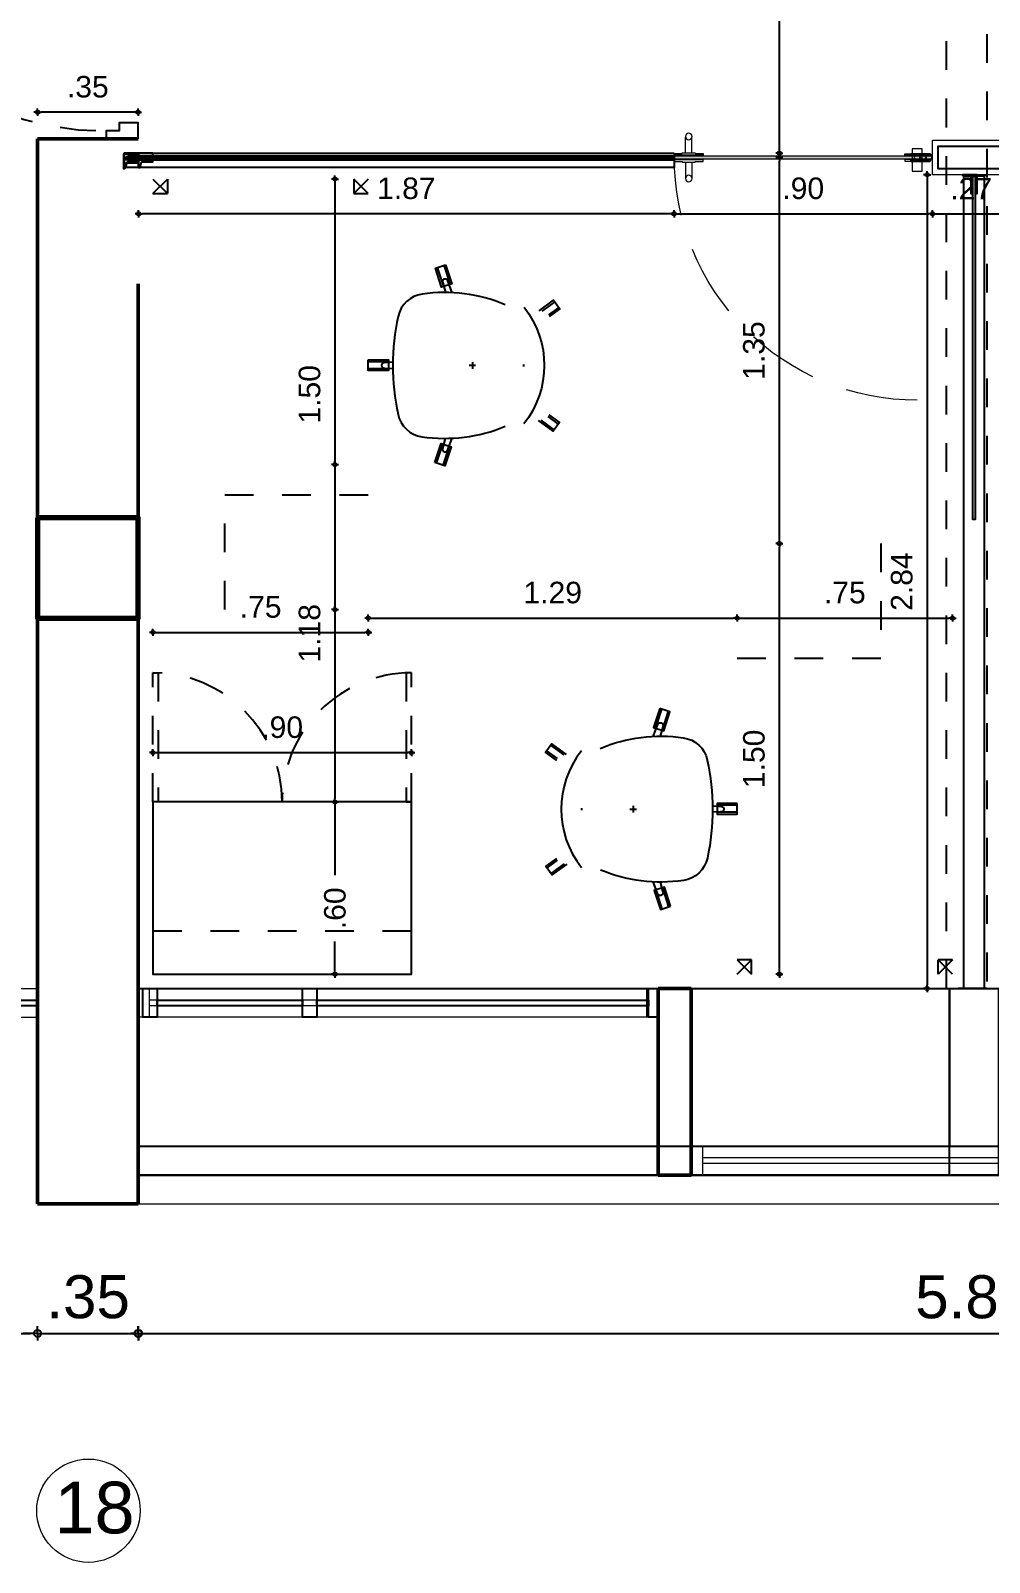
# Model space of a CAD drawing. Header units: millimetres. Extents: x -38 to 179, y -2 to 69.
# Drawn here: x -31.03 to -27.69, y 12.65 to 17.98 of the extents above; entities that cross this region are included whole.
import ezdxf

# ---------------------------------------------------------------- set-up
doc = ezdxf.new("R2010")
doc.units = ezdxf.units.MM
doc.linetypes.add('HIDDEN', pattern=[0.375, 0.25, -0.125])
doc.linetypes.add('HIDDEN2', pattern=[0.1875, 0.125, -0.0625])
doc.layers.get('0').update_dxf_attribs({"color": 255})
for name, color, linetype in [('0.00', 8, 'Continuous'), ('0.05', 6, 'Continuous'), ('A_MOBILIARIO', 6, 'Continuous'), ('D_2o PLANO', 131, 'Continuous'), ('D_4o PLANO', 211, 'Continuous'), ('X_COTAS100', 6, 'Continuous'), ('X_COTAS50', 6, 'Continuous')]:
    doc.layers.add(name, color=color, linetype=linetype)
for name, color, linetype, lineweight in [('0.20', 3, 'Continuous', 20), ('02 AZUL', 5, 'Continuous', 5), ('05 MAGENTA', 6, 'Continuous', 30), ('06 ROJO', 1, 'Continuous', 50), ('09 LETRA  EJES', 1, 'Continuous', 50), ('10 CIRCULO EJES', 5, 'Continuous', 15), ('12 COLUMNAS', 4, 'Continuous', 70), ('14 ANTEPECHO', 3, 'Continuous', 15), ('15 DIVISIONES LIVS', 3, 'Continuous', 15), ('A_MUEBLES FIJOS', 6, 'Continuous', 5)]:
    doc.layers.add(name, color=color, linetype=linetype, lineweight=lineweight)
doc.styles.get("Standard").update_dxf_attribs({"font": 'arial.ttf'})
doc.styles.add('UNAL PLANEACION', font='arial.ttf')
doc.dimstyles.new('COTAS 100', dxfattribs={"dimscale": 100, "dimtxt": 0.0015, "dimasz": 0.00025, "dimexe": 0, "dimexo": 0.00025, "dimgap": 0.0005, "dimtad": 1, "dimzin": 4, "dimdsep": 46, "dimtxsty": 'UNAL PLANEACION', "dimblk": 'DIMBLK', "dimcen": 1, "dimse1": 1, "dimse2": 1, "dimclrd": 8, "dimclre": 8, "dimclrt": 256, "dimadec": 0, "dimazin": 1, "dimtfac": 1, "dimtix": 1, "dimtmove": 2, "dimatfit": 0, "dimldrblk": 'INDICE', "dimfxl": 1, "dimtolj": 1, "dimtzin": 0, "dimarcsym": 0})
doc.dimstyles.new('COTAS 50', dxfattribs={"dimscale": 50, "dimtxt": 0.0015, "dimasz": 0.00025, "dimexe": 0, "dimexo": 0.00025, "dimgap": 0.001, "dimtad": 1, "dimzin": 4, "dimdsep": 46, "dimtxsty": 'UNAL PLANEACION', "dimblk": 'DIMBLK', "dimcen": 1, "dimse1": 1, "dimse2": 1, "dimclrd": 8, "dimclre": 8, "dimclrt": 256, "dimadec": 0, "dimazin": 1, "dimtfac": 1, "dimtix": 1, "dimtmove": 2, "dimatfit": 0, "dimldrblk": 'INDICE', "dimfxl": 1, "dimtolj": 1, "dimtzin": 0, "dimarcsym": 0})

# ---------------------------------------------------------------- blocks, each defined once
blk = doc.blocks.new('DIMBLK')
for q in [(-1, 0), (0, 1), (1, 0), (0, -1)]:
    blk.add_line((0, 0), q)
blk.add_circle((0, 0), 0.5)
blk = doc.blocks.new('*D221')
at = {"layer": 'Defpoints', "color": 0, "transparency": 16777216}
for p in [(-30.6596, 14.1016), (-24.8376, 14.1016), (-24.8376, 13.4463)]:
    blk.add_point(p, dxfattribs=at)
at = {"layer": 'X_COTAS100', "color": 8, "lineweight": -2, "transparency": 16777216}
blk.add_line((-30.6346, 13.4463), (-24.8626, 13.4463), dxfattribs=at)
at = {"layer": 'X_COTAS100', "color": 8, "lineweight": -2, "transparency": 16777216, "xscale": 0.025, "yscale": 0.025, "zscale": 0.025, "rotation": 180}
blk.add_blockref('DIMBLK', (-30.6596, 13.4463), dxfattribs=at)
at = {"layer": 'X_COTAS100', "color": 8, "lineweight": -2, "transparency": 16777216, "xscale": 0.025, "yscale": 0.025, "zscale": 0.025}
blk.add_blockref('DIMBLK', (-24.8376, 13.4463), dxfattribs=at)
at = {"layer": 'X_COTAS100', "transparency": 16777216, "insert": (-27.7486, 13.5729), "char_height": 0.15, "attachment_point": 5, "style": 'UNAL PLANEACION'}
blk.add_mtext('\\A1;5.82', dxfattribs=at)
blk = doc.blocks.new('INDICE')
blk.add_line((-0.17, 0), (-1.17, 0))
blk.add_lwpolyline([(-0.52, 0.87), (-0.38, 0.93), (0, 0), (-0.38, -0.93), (-0.52, -0.87), (-0.17, 0)], close=True)
blk = doc.blocks.new('*D224')
at = {"layer": 'Defpoints', "color": 0, "transparency": 16777216}
for p in [(-33.8416, 14.6475), (-31.0096, 14.1016), (-31.0096, 13.4463)]:
    blk.add_point(p, dxfattribs=at)
at = {"layer": 'X_COTAS100', "color": 8, "lineweight": -2, "transparency": 16777216}
blk.add_line((-33.8166, 13.4463), (-31.0346, 13.4463), dxfattribs=at)
at = {"layer": 'X_COTAS100', "color": 8, "lineweight": -2, "transparency": 16777216, "xscale": 0.025, "yscale": 0.025, "zscale": 0.025, "rotation": 180}
blk.add_blockref('DIMBLK', (-33.8416, 13.4463), dxfattribs=at)
at = {"layer": 'X_COTAS100', "color": 8, "lineweight": -2, "transparency": 16777216, "xscale": 0.025, "yscale": 0.025, "zscale": 0.025}
blk.add_blockref('DIMBLK', (-31.0096, 13.4463), dxfattribs=at)
at = {"layer": 'X_COTAS100', "transparency": 16777216, "insert": (-32.4256, 13.573), "char_height": 0.15, "attachment_point": 5, "style": 'UNAL PLANEACION'}
blk.add_mtext('\\A1;2.83', dxfattribs=at)
blk = doc.blocks.new('*D225')
at = {"layer": 'Defpoints', "color": 0, "transparency": 16777216}
for p in [(-31.0096, 13.8975), (-30.6576, 13.8975), (-30.6576, 13.4463)]:
    blk.add_point(p, dxfattribs=at)
at = {"layer": 'X_COTAS100', "color": 8, "lineweight": -2, "transparency": 16777216}
for p, q in [((-31.0346, 13.4463), (-31.0596, 13.4463)), ((-31.0096, 13.4463), (-30.6576, 13.4463)), ((-30.6326, 13.4463), (-30.6076, 13.4463))]:
    blk.add_line(p, q, dxfattribs=at)
at = {"layer": 'X_COTAS100', "color": 8, "lineweight": -2, "transparency": 16777216, "xscale": 0.025, "yscale": 0.025, "zscale": 0.025}
blk.add_blockref('DIMBLK', (-31.0096, 13.4463), dxfattribs=at)
at = {"layer": 'X_COTAS100', "color": 8, "lineweight": -2, "transparency": 16777216, "xscale": 0.025, "yscale": 0.025, "zscale": 0.025, "rotation": 180}
blk.add_blockref('DIMBLK', (-30.6576, 13.4463), dxfattribs=at)
at = {"layer": 'X_COTAS100', "transparency": 16777216, "insert": (-30.8336, 13.573), "char_height": 0.15, "attachment_point": 5, "style": 'UNAL PLANEACION'}
blk.add_mtext('\\A1;.35', dxfattribs=at)
blk = doc.blocks.new('*D272')
at = {"layer": 'Defpoints', "color": 0, "transparency": 16777216}
for p in [(-31.0096, 17.7002), (-31.0096, 17.6075), (-30.6596, 17.6075)]:
    blk.add_point(p, dxfattribs=at)
at = {"layer": 'X_COTAS50', "color": 8, "lineweight": -2, "transparency": 16777216}
blk.add_line((-30.6721, 17.7002), (-30.9971, 17.7002), dxfattribs=at)
at = {"layer": 'X_COTAS50', "color": 8, "lineweight": -2, "transparency": 16777216, "xscale": 0.0125, "yscale": 0.0125, "zscale": 0.0125, "rotation": 180}
blk.add_blockref('DIMBLK', (-31.0096, 17.7002), dxfattribs=at)
at = {"layer": 'X_COTAS50', "color": 8, "lineweight": -2, "transparency": 16777216, "xscale": 0.0125, "yscale": 0.0125, "zscale": 0.0125}
blk.add_blockref('DIMBLK', (-30.6596, 17.7002), dxfattribs=at)
at = {"layer": 'X_COTAS50', "transparency": 16777216, "insert": (-30.8346, 17.7885), "char_height": 0.075, "attachment_point": 5, "style": 'UNAL PLANEACION'}
blk.add_mtext('\\A1;.35', dxfattribs=at)
blk = doc.blocks.new('MB-ET-150x75')
at = {"layer": 'A_MOBILIARIO', "color": 9, "linetype": 'HIDDEN2', "ltscale": 0.1, "true_color": 0xc7c8ca}
for points in [[(1.45, 0.75), (1.45, 0.7)], [(1.5, 0.75), (1.45, 0.7)], [(1.45, 0.75), (1.5, 0.7)], [(1.5, 0.7), (1.45, 0.7)], [(1.45, 0.05), (1.45, 0)], [(1.5, 0.05), (1.45, 0.05)], [(1.5, 0), (1.45, 0.05)], [(1.45, 0), (1.5, 0.05)]]:
    blk.add_lwpolyline(points, dxfattribs=at)
at = {"layer": 'A_MOBILIARIO', "color": 252, "linetype": 'HIDDEN2', "ltscale": 0.25}
blk.add_lwpolyline([(0, 0.5), (0.4, 0.5), (0.4, 0)], dxfattribs=at)
blk = doc.blocks.new('MB-SO-PM')
at = {"layer": 'A_MOBILIARIO', "color": 252, "ltscale": 0.1}
for points in [[(-0.1721, 0.2665), (-0.199, 0.3035), (-0.229, 0.2816), (-0.1916, 0.2302)], [(-0.2238, 0.2854), (-0.1902, 0.2392)], [(-0.2042, 0.2997), (-0.1782, 0.2639)], [(0.1905, 0.2326), (0.2271, 0.283), (0.1971, 0.3049), (0.1699, 0.2674)], [(0.2023, 0.3011), (0.176, 0.2649)], [(0.2219, 0.2868), (0.1892, 0.2417)], [(-0.3481, -0.1016), (-0.2815, -0.0799)], [(-0.3406, -0.1247), (-0.274, -0.103)], [(0.3414, -0.1224), (0.2748, -0.1008)], [(0.3488, -0.0994), (0.2822, -0.0778)], [(-0.0109, -0.3625), (-0.011, -0.2925)], [(0.0133, -0.3625), (0.0133, -0.2925)]]:
    blk.add_lwpolyline(points, dxfattribs=at)
at = {"layer": 'A_MOBILIARIO'}
for points in [[(-0.0041, 0.1789, -0.001549), (0.0035, 0.1789, -0.001549)], [(0.2116, 0.1144, -0.134915), (0.2486, -0.1748, -0.313815), (0.1708, -0.2585, -0.106624), (-0.1704, -0.2589, -0.313815), (-0.2484, -0.1754, -0.134915), (-0.2121, 0.1139)]]:
    blk.add_lwpolyline(points, format="xyb", dxfattribs=at)
for points in [[(0.0115, 0), (-0.0115, 0)], [(0, 0.0115), (0, -0.0115)]]:
    blk.add_lwpolyline(points, dxfattribs=at)
at = {"layer": 'A_MOBILIARIO', "color": 252, "ltscale": 0.1}
for points in [[(-0.3386, -0.1308), (-0.272, -0.1091), (-0.2835, -0.0738), (-0.3501, -0.0955)], [(0.3508, -0.0932), (0.2842, -0.0716), (0.2728, -0.1069), (0.3394, -0.1285)], [(0.0198, -0.3625), (0.0197, -0.2925), (-0.0174, -0.2925), (-0.0174, -0.3625)]]:
    blk.add_lwpolyline(points, close=True, dxfattribs=at)
for points in [[(-0.254, -0.0943), (-0.289, -0.1039, -1.057066), (-0.293, -0.0853), (-0.2534, -0.0704)], [(0.2534, -0.0702), (0.2949, -0.0858, -1.057066), (0.2872, -0.1032), (0.254, -0.0941)], [(0.0109, -0.2768), (0.0096, -0.3069, -1.057066), (-0.0095, -0.305), (-0.0107, -0.2768)]]:
    blk.add_lwpolyline(points, format="xyb", dxfattribs=at)
blk.add_arc((0, -0.0762), 0.3267, 51.6831, 128.4484, dxfattribs=at)
blk = doc.blocks.new('*U12')
at = {"layer": 'A_MOBILIARIO'}
blk.add_lwpolyline([(0, 0), (0.9, 0), (0.9, 0.6), (0, 0.6)], close=True, dxfattribs=at)
at = {"layer": 'A_MOBILIARIO', "linetype": 'HIDDEN', "ltscale": 0.1}
blk.add_lwpolyline([(0, 0.45), (0.9, 0.45)], dxfattribs=at)
at = {"layer": 'A_MOBILIARIO', "color": 252, "linetype": 'HIDDEN', "ltscale": 0.1}
for points in [[(0, 0), (0, -0.45), (0.018, -0.45), (0.018, 0)], [(0.9, 0), (0.9, -0.45), (0.882, -0.45), (0.882, 0)]]:
    blk.add_lwpolyline(points, close=True, dxfattribs=at)
at = {"layer": 'A_MOBILIARIO', "color": 252, "linetype": 'HIDDEN2'}
for centre, start, end in [((0, 0), 270, 0), ((0.9, 0), 180, 270)]:
    blk.add_arc(centre, 0.45, start, end, dxfattribs=at)
blk = doc.blocks.new('*D247')
at = {"layer": 'Defpoints', "color": 0, "transparency": 16777216}
for p in [(-29.8576, 17.4675), (-29.9736, 15.9675), (-29.8576, 15.9675)]:
    blk.add_point(p, dxfattribs=at)
at = {"layer": 'X_COTAS50', "color": 8, "lineweight": -2, "transparency": 16777216}
blk.add_line((-29.9736, 17.455), (-29.9736, 15.98), dxfattribs=at)
at = {"layer": 'X_COTAS50', "color": 8, "lineweight": -2, "transparency": 16777216, "xscale": 0.0125, "yscale": 0.0125, "zscale": 0.0125}
for p, rotation in [((-29.9736, 17.4675), 90), ((-29.9736, 15.9675), 270)]:
    blk.add_blockref('DIMBLK', p, dxfattribs=dict(at, rotation=rotation))
at = {"layer": 'X_COTAS50', "transparency": 16777216, "insert": (-30.0619, 16.7175), "char_height": 0.075, "attachment_point": 5, "rotation": 90, "style": 'UNAL PLANEACION'}
blk.add_mtext('\\A1;1.50', dxfattribs=at)
blk = doc.blocks.new('*D248')
at = {"layer": 'Defpoints', "color": 0, "transparency": 16777216}
for p in [(-29.8576, 16.4725), (-29.9736, 15.2975), (-29.7076, 15.2975)]:
    blk.add_point(p, dxfattribs=at)
at = {"layer": 'X_COTAS50', "color": 8, "lineweight": -2, "transparency": 16777216}
blk.add_line((-29.9736, 16.46), (-29.9736, 15.31), dxfattribs=at)
at = {"layer": 'X_COTAS50', "color": 8, "lineweight": -2, "transparency": 16777216, "xscale": 0.0125, "yscale": 0.0125, "zscale": 0.0125}
for p, rotation in [((-29.9736, 16.4725), 90), ((-29.9736, 15.2975), 270)]:
    blk.add_blockref('DIMBLK', p, dxfattribs=dict(at, rotation=rotation))
at = {"layer": 'X_COTAS50', "transparency": 16777216, "insert": (-30.0619, 15.885), "char_height": 0.075, "attachment_point": 5, "rotation": 90, "style": 'UNAL PLANEACION'}
blk.add_mtext('\\A1;1.18', dxfattribs=at)
blk = doc.blocks.new('*D249')
at = {"layer": 'Defpoints', "color": 0, "transparency": 16777216}
for p in [(-29.7076, 15.2975), (-29.9736, 14.6975), (-29.7076, 14.6975)]:
    blk.add_point(p, dxfattribs=at)
at = {"layer": 'X_COTAS50', "color": 8, "lineweight": -2, "transparency": 16777216}
for p, q in [((-29.9736, 15.285), (-29.9736, 15.0427)), ((-29.9736, 14.71), (-29.9736, 14.8115))]:
    blk.add_line(p, q, dxfattribs=at)
at = {"layer": 'X_COTAS50', "color": 8, "lineweight": -2, "transparency": 16777216, "xscale": 0.0125, "yscale": 0.0125, "zscale": 0.0125}
for p, rotation in [((-29.9736, 15.2975), 90), ((-29.9736, 14.6975), 270)]:
    blk.add_blockref('DIMBLK', p, dxfattribs=dict(at, rotation=rotation))
at = {"layer": 'X_COTAS50', "transparency": 16777216, "insert": (-29.9736, 14.9271), "char_height": 0.075, "attachment_point": 5, "rotation": 90, "style": 'UNAL PLANEACION'}
blk.add_mtext('\\A1;.60', dxfattribs=at)
blk = doc.blocks.new('*D250')
at = {"layer": 'Defpoints', "color": 0, "transparency": 16777216}
for p in [(-28.5726, 16.1975), (-28.4257, 16.1975), (-28.5726, 14.6975)]:
    blk.add_point(p, dxfattribs=at)
at = {"layer": 'X_COTAS50', "color": 8, "lineweight": -2, "transparency": 16777216}
blk.add_line((-28.4257, 14.71), (-28.4257, 16.185), dxfattribs=at)
at = {"layer": 'X_COTAS50', "color": 8, "lineweight": -2, "transparency": 16777216, "xscale": 0.0125, "yscale": 0.0125, "zscale": 0.0125}
for p, rotation in [((-28.4257, 16.1975), 90), ((-28.4257, 14.6975), 270)]:
    blk.add_blockref('DIMBLK', p, dxfattribs=dict(at, rotation=rotation))
at = {"layer": 'X_COTAS50', "transparency": 16777216, "insert": (-28.514, 15.4475), "char_height": 0.075, "attachment_point": 5, "rotation": 90, "style": 'UNAL PLANEACION'}
blk.add_mtext('\\A1;1.50', dxfattribs=at)
blk = doc.blocks.new('*D251')
at = {"layer": 'Defpoints', "color": 0, "transparency": 16777216}
for p in [(-28.7916, 17.5425), (-28.4257, 17.5425), (-28.5726, 16.1975)]:
    blk.add_point(p, dxfattribs=at)
at = {"layer": 'X_COTAS50', "color": 8, "lineweight": -2, "transparency": 16777216}
blk.add_line((-28.4257, 16.21), (-28.4257, 17.53), dxfattribs=at)
at = {"layer": 'X_COTAS50', "color": 8, "lineweight": -2, "transparency": 16777216, "xscale": 0.0125, "yscale": 0.0125, "zscale": 0.0125}
for p, rotation in [((-28.4257, 17.5425), 90), ((-28.4257, 16.1975), 270)]:
    blk.add_blockref('DIMBLK', p, dxfattribs=dict(at, rotation=rotation))
at = {"layer": 'X_COTAS50', "transparency": 16777216, "insert": (-28.5141, 16.87), "char_height": 0.075, "attachment_point": 5, "rotation": 90, "style": 'UNAL PLANEACION'}
blk.add_mtext('\\A1;1.35', dxfattribs=at)
blk = doc.blocks.new('*D252')
at = {"layer": 'Defpoints', "color": 0, "transparency": 16777216}
for p in [(-28.7425, 20.7725), (-28.4257, 20.7725), (-28.7926, 17.5575)]:
    blk.add_point(p, dxfattribs=at)
at = {"layer": 'X_COTAS50', "color": 8, "lineweight": -2, "transparency": 16777216}
blk.add_line((-28.4257, 17.57), (-28.4257, 20.76), dxfattribs=at)
at = {"layer": 'X_COTAS50', "color": 8, "lineweight": -2, "transparency": 16777216, "xscale": 0.0125, "yscale": 0.0125, "zscale": 0.0125}
for p, rotation in [((-28.4257, 20.7725), 90), ((-28.4257, 17.5575), 270)]:
    blk.add_blockref('DIMBLK', p, dxfattribs=dict(at, rotation=rotation))
at = {"layer": 'X_COTAS50', "transparency": 16777216, "insert": (-28.5141, 19.165), "char_height": 0.075, "attachment_point": 5, "rotation": 90, "style": 'UNAL PLANEACION'}
blk.add_mtext('\\A1;3.22', dxfattribs=at)
blk = doc.blocks.new('*D253')
at = {"layer": 'Defpoints', "color": 0, "transparency": 16777216}
for p in [(-30.6076, 15.9675), (-29.8576, 15.9675), (-29.8576, 15.8882)]:
    blk.add_point(p, dxfattribs=at)
at = {"layer": 'X_COTAS50', "color": 8, "lineweight": -2, "transparency": 16777216}
blk.add_line((-30.5951, 15.8882), (-29.8701, 15.8882), dxfattribs=at)
at = {"layer": 'X_COTAS50', "color": 8, "lineweight": -2, "transparency": 16777216, "xscale": 0.0125, "yscale": 0.0125, "zscale": 0.0125, "rotation": 180}
blk.add_blockref('DIMBLK', (-30.6076, 15.8882), dxfattribs=at)
at = {"layer": 'X_COTAS50', "color": 8, "lineweight": -2, "transparency": 16777216, "xscale": 0.0125, "yscale": 0.0125, "zscale": 0.0125}
blk.add_blockref('DIMBLK', (-29.8576, 15.8882), dxfattribs=at)
at = {"layer": 'X_COTAS50', "transparency": 16777216, "insert": (-30.2326, 15.9764), "char_height": 0.075, "attachment_point": 5, "style": 'UNAL PLANEACION'}
blk.add_mtext('\\A1;.75', dxfattribs=at)
blk = doc.blocks.new('*D254')
at = {"layer": 'Defpoints', "color": 0, "transparency": 16777216}
for p in [(-29.8576, 16.0175), (-28.5726, 15.9382), (-28.5726, 15.7425)]:
    blk.add_point(p, dxfattribs=at)
at = {"layer": 'X_COTAS50', "color": 8, "lineweight": -2, "transparency": 16777216}
blk.add_line((-29.8451, 15.9382), (-28.5851, 15.9382), dxfattribs=at)
at = {"layer": 'X_COTAS50', "color": 8, "lineweight": -2, "transparency": 16777216, "xscale": 0.0125, "yscale": 0.0125, "zscale": 0.0125, "rotation": 180}
blk.add_blockref('DIMBLK', (-29.8576, 15.9382), dxfattribs=at)
at = {"layer": 'X_COTAS50', "color": 8, "lineweight": -2, "transparency": 16777216, "xscale": 0.0125, "yscale": 0.0125, "zscale": 0.0125}
blk.add_blockref('DIMBLK', (-28.5726, 15.9382), dxfattribs=at)
at = {"layer": 'X_COTAS50', "transparency": 16777216, "insert": (-29.2151, 16.0265), "char_height": 0.075, "attachment_point": 5, "style": 'UNAL PLANEACION'}
blk.add_mtext('\\A1;1.29', dxfattribs=at)
blk = doc.blocks.new('*D255')
at = {"layer": 'Defpoints', "color": 0, "transparency": 16777216}
for p in [(-27.8226, 15.9382), (-28.5726, 15.7425), (-27.8226, 15.7425)]:
    blk.add_point(p, dxfattribs=at)
at = {"layer": 'X_COTAS50', "color": 8, "lineweight": -2, "transparency": 16777216}
blk.add_line((-28.5601, 15.9382), (-27.8351, 15.9382), dxfattribs=at)
at = {"layer": 'X_COTAS50', "color": 8, "lineweight": -2, "transparency": 16777216, "xscale": 0.0125, "yscale": 0.0125, "zscale": 0.0125, "rotation": 180}
blk.add_blockref('DIMBLK', (-28.5726, 15.9382), dxfattribs=at)
at = {"layer": 'X_COTAS50', "color": 8, "lineweight": -2, "transparency": 16777216, "xscale": 0.0125, "yscale": 0.0125, "zscale": 0.0125}
blk.add_blockref('DIMBLK', (-27.8226, 15.9382), dxfattribs=at)
at = {"layer": 'X_COTAS50', "transparency": 16777216, "insert": (-28.1976, 16.0264), "char_height": 0.075, "attachment_point": 5, "style": 'UNAL PLANEACION'}
blk.add_mtext('\\A1;.75', dxfattribs=at)
blk = doc.blocks.new('*D256')
at = {"layer": 'Defpoints', "color": 0, "transparency": 16777216}
for p in [(-29.7076, 15.4692), (-30.6076, 15.2975), (-29.7076, 15.2975)]:
    blk.add_point(p, dxfattribs=at)
at = {"layer": 'X_COTAS50', "color": 8, "lineweight": -2, "transparency": 16777216}
blk.add_line((-30.5951, 15.4692), (-29.7201, 15.4692), dxfattribs=at)
at = {"layer": 'X_COTAS50', "color": 8, "lineweight": -2, "transparency": 16777216, "xscale": 0.0125, "yscale": 0.0125, "zscale": 0.0125, "rotation": 180}
blk.add_blockref('DIMBLK', (-30.6076, 15.4692), dxfattribs=at)
at = {"layer": 'X_COTAS50', "color": 8, "lineweight": -2, "transparency": 16777216, "xscale": 0.0125, "yscale": 0.0125, "zscale": 0.0125}
blk.add_blockref('DIMBLK', (-29.7076, 15.4692), dxfattribs=at)
at = {"layer": 'X_COTAS50', "transparency": 16777216, "insert": (-30.1576, 15.5575), "char_height": 0.075, "attachment_point": 5, "style": 'UNAL PLANEACION'}
blk.add_mtext('\\A1;.90', dxfattribs=at)
blk = doc.blocks.new('*D259')
at = {"layer": 'Defpoints', "color": 0, "transparency": 16777216}
for p in [(-30.6576, 17.5675), (-28.7926, 17.5575), (-30.6576, 17.3464)]:
    blk.add_point(p, dxfattribs=at)
at = {"layer": 'X_COTAS50', "color": 8, "lineweight": -2, "transparency": 16777216}
blk.add_line((-28.8051, 17.3464), (-30.6451, 17.3464), dxfattribs=at)
at = {"layer": 'X_COTAS50', "color": 8, "lineweight": -2, "transparency": 16777216, "xscale": 0.0125, "yscale": 0.0125, "zscale": 0.0125, "rotation": 180}
blk.add_blockref('DIMBLK', (-30.6576, 17.3464), dxfattribs=at)
at = {"layer": 'X_COTAS50', "color": 8, "lineweight": -2, "transparency": 16777216, "xscale": 0.0125, "yscale": 0.0125, "zscale": 0.0125}
blk.add_blockref('DIMBLK', (-28.7926, 17.3464), dxfattribs=at)
at = {"layer": 'X_COTAS50', "transparency": 16777216, "insert": (-29.7251, 17.4347), "char_height": 0.075, "attachment_point": 5, "style": 'UNAL PLANEACION'}
blk.add_mtext('\\A1;1.87', dxfattribs=at)
blk = doc.blocks.new('*D260')
at = {"layer": 'Defpoints', "color": 0, "transparency": 16777216}
for p in [(-27.8921, 17.4825), (-27.9108, 14.6475), (-27.7476, 14.6475)]:
    blk.add_point(p, dxfattribs=at)
at = {"layer": 'X_COTAS50', "color": 8, "lineweight": -2, "transparency": 16777216}
blk.add_line((-27.9108, 17.47), (-27.9108, 14.66), dxfattribs=at)
at = {"layer": 'X_COTAS50', "color": 8, "lineweight": -2, "transparency": 16777216, "xscale": 0.0125, "yscale": 0.0125, "zscale": 0.0125}
for p, rotation in [((-27.9108, 17.4825), 90), ((-27.9108, 14.6475), 270)]:
    blk.add_blockref('DIMBLK', p, dxfattribs=dict(at, rotation=rotation))
at = {"layer": 'X_COTAS50', "transparency": 16777216, "insert": (-27.9991, 16.065), "char_height": 0.075, "attachment_point": 5, "rotation": 90, "style": 'UNAL PLANEACION'}
blk.add_mtext('\\A1;2.84', dxfattribs=at)
blk = doc.blocks.new('*D261')
at = {"layer": 'Defpoints', "color": 0, "transparency": 16777216}
for p in [(-27.8921, 17.5675), (-27.6226, 17.5675), (-27.6226, 17.3464)]:
    blk.add_point(p, dxfattribs=at)
at = {"layer": 'X_COTAS50', "color": 8, "lineweight": -2, "transparency": 16777216}
blk.add_line((-27.8796, 17.3464), (-27.6351, 17.3464), dxfattribs=at)
at = {"layer": 'X_COTAS50', "color": 8, "lineweight": -2, "transparency": 16777216, "xscale": 0.0125, "yscale": 0.0125, "zscale": 0.0125, "rotation": 180}
blk.add_blockref('DIMBLK', (-27.8921, 17.3464), dxfattribs=at)
at = {"layer": 'X_COTAS50', "color": 8, "lineweight": -2, "transparency": 16777216, "xscale": 0.0125, "yscale": 0.0125, "zscale": 0.0125}
blk.add_blockref('DIMBLK', (-27.6226, 17.3464), dxfattribs=at)
at = {"layer": 'X_COTAS50', "transparency": 16777216, "insert": (-27.7574, 17.434), "char_height": 0.075, "attachment_point": 5, "style": 'UNAL PLANEACION'}
blk.add_mtext('\\A1;.27', dxfattribs=at)
blk = doc.blocks.new('*D262')
at = {"layer": 'Defpoints', "color": 0, "transparency": 16777216}
for p in [(-27.8921, 17.6025), (-28.7926, 17.5075), (-27.8921, 17.3464)]:
    blk.add_point(p, dxfattribs=at)
at = {"layer": 'X_COTAS50', "color": 8, "lineweight": -2, "transparency": 16777216}
blk.add_line((-28.7801, 17.3464), (-27.9046, 17.3464), dxfattribs=at)
at = {"layer": 'X_COTAS50', "color": 8, "lineweight": -2, "transparency": 16777216, "xscale": 0.0125, "yscale": 0.0125, "zscale": 0.0125, "rotation": 180}
blk.add_blockref('DIMBLK', (-28.7926, 17.3464), dxfattribs=at)
at = {"layer": 'X_COTAS50', "color": 8, "lineweight": -2, "transparency": 16777216, "xscale": 0.0125, "yscale": 0.0125, "zscale": 0.0125}
blk.add_blockref('DIMBLK', (-27.8921, 17.3464), dxfattribs=at)
at = {"layer": 'X_COTAS50', "transparency": 16777216, "insert": (-28.3424, 17.4347), "char_height": 0.075, "attachment_point": 5, "style": 'UNAL PLANEACION'}
blk.add_mtext('\\A1;.90', dxfattribs=at)
blk = doc.blocks.new('PUERTA VIDRIO BISAGRA PIVOTANTE SIN POZO')
at = {"true_color": 0xc7c8ca, "transparency": 33554687}
h = blk.add_hatch(color=9, dxfattribs=at)
h.dxf.hatch_style = 1
h.paths.add_polyline_path([(98304.5111, 103158.2518), (98304.5111, 103157.3577), (98304.5123, 103157.3565), (98304.5214, 103157.3565), (98304.5225, 103157.3577), (98304.5225, 103158.2518), (98304.5214, 103158.253), (98304.5123, 103158.253)])
at = {"color": 136, "linetype": 'ByBlock'}
for p, q in [((98304.5043, 103158.2273), (98304.5048, 103158.2279)), ((98304.5043, 103158.2273), (98304.5048, 103158.2279)), ((98304.5043, 103158.1601), (98304.5043, 103158.2273)), ((98304.5043, 103158.1601), (98304.5043, 103158.2273)), ((98304.5048, 103158.2279), (98304.51, 103158.2279)), ((98304.5048, 103158.2279), (98304.51, 103158.2279)), ((98304.51, 103158.2279), (98304.51, 103158.1595)), ((98304.51, 103158.2279), (98304.51, 103158.1595)), ((98304.5111, 103158.2256), (98304.51, 103158.2256)), ((98304.5237, 103158.2256), (98304.5225, 103158.2256)), ((98304.5225, 103158.2256), (98304.5237, 103158.2256)), ((98304.5288, 103158.2279), (98304.5237, 103158.2279)), ((98304.5237, 103158.2279), (98304.5237, 103158.1595)), ((98304.5288, 103158.2279), (98304.5237, 103158.2279)), ((98304.5237, 103158.2279), (98304.5237, 103158.1595)), ((98304.5294, 103158.2273), (98304.5288, 103158.2279)), ((98304.5294, 103158.2273), (98304.5288, 103158.2279)), ((98304.5294, 103158.1601), (98304.5294, 103158.2273)), ((98304.5294, 103158.1601), (98304.5294, 103158.2273)), ((98304.5048, 103158.1595), (98304.5043, 103158.1601)), ((98304.5048, 103158.1595), (98304.5043, 103158.1601)), ((98304.51, 103158.1595), (98304.5048, 103158.1595)), ((98304.51, 103158.1595), (98304.5048, 103158.1595)), ((98304.5111, 103158.1618), (98304.51, 103158.1618)), ((98304.5237, 103158.1618), (98304.5225, 103158.1618)), ((98304.5225, 103158.1618), (98304.5237, 103158.1618)), ((98304.5237, 103158.1595), (98304.5288, 103158.1595)), ((98304.5237, 103158.1595), (98304.5288, 103158.1595)), ((98304.5288, 103158.1595), (98304.5294, 103158.1601)), ((98304.5288, 103158.1595), (98304.5294, 103158.1601))]:
    blk.add_line(p, q, dxfattribs=at)
at = {"color": 0, "linetype": 'ByBlock'}
for points in [[(98304.5111, 103158.2518), (98304.5111, 103157.3577), (98304.5123, 103157.3565), (98304.5214, 103157.3565), (98304.5225, 103157.3577), (98304.5225, 103158.2518), (98304.5214, 103158.253), (98304.5123, 103158.253)], [(98304.5088, 103157.3567), (98304.5027, 103157.3567), (98304.5027, 103157.3839), (98304.5005, 103157.3839), (98304.5005, 103157.4295), (98304.5027, 103157.4295), (98304.5027, 103157.4567), (98304.5088, 103157.4567), (98304.5088, 103157.3725)], [(98304.5248, 103157.3567), (98304.5309, 103157.3567), (98304.5309, 103157.3839), (98304.5332, 103157.3839), (98304.5332, 103157.4295), (98304.5309, 103157.4295), (98304.5309, 103157.4567), (98304.5248, 103157.4567), (98304.5248, 103157.3725)]]:
    blk.add_lwpolyline(points, close=True, dxfattribs=at)
at = {"color": 136, "linetype": 'ByBlock'}
blk.add_lwpolyline([(98304.5475, 103158.2198), (98304.5474, 103158.1847), (98304.469, 103158.1847), (98304.4691, 103158.2198)], close=True, dxfattribs=at)
at = {"color": 0, "linetype": 'ByBlock'}
for points in [[(98304.5004, 103157.4181), (98304.4449, 103157.4181)], [(98304.5004, 103157.3953), (98304.4455, 103157.3953)], [(98304.5332, 103157.4181), (98304.5887, 103157.4181)], [(98304.5332, 103157.3953), (98304.5882, 103157.3953)]]:
    blk.add_lwpolyline(points, dxfattribs=at)
at = {"color": 136, "linetype": 'ByBlock'}
blk.add_circle((98304.5168, 103158.2023), 0.01, dxfattribs=at)
at = {"color": 0, "linetype": 'ByBlock'}
for centre in [(98304.4437, 103157.4067), (98304.5899, 103157.4067)]:
    blk.add_circle(centre, 0.0115, dxfattribs=at)
at = {"color": 8, "linetype": 'HIDDEN'}
blk.add_arc((98304.5168, 103158.2023), 0.8457, 180, 270.3097, dxfattribs=at)
blk = doc.blocks.new('Perfil divisiones vidrio')
blk.add_lwpolyline([(0.0029, 0.03), (0, 0.0265), (0, 0), (0.05, 0), (0.05, 0.0016), (0.046, 0.005), (0.02, 0.005), (0.02, 0.0265), (0.0171, 0.03), (0.0155, 0.03), (0.0155, 0.005), (0.0045, 0.005), (0.0045, 0.03)], close=True)
blk = doc.blocks.new('*U17')
at = {"layer": '0.00'}
blk.add_lwpolyline([(0.1, 0.02), (0.02, 0.02), (0.02, 0.2495), (0.1, 0.2495)], close=True, dxfattribs=at)
at = {"layer": '0.20'}
blk.add_lwpolyline([(0.12, 0), (0, 0), (0, 0.2695), (0.12, 0.2695)], close=True, dxfattribs=at)
blk = doc.blocks.new('ventana fachada uriel gran')
at = {"color": 3}
for points in [[(-0.055, 0.65), (-0.0053, 0.65), (-0.0053, 0.55), (-0.055, 0.55)], [(0.501, 0.65), (0.551, 0.65), (0.551, 0.55), (0.501, 0.55)], [(1.706, 0.65), (1.74, 0.65), (1.74, 0.55), (1.706, 0.55)], [(-0.0053, 0.61), (0.501, 0.61), (0.501, 0.59), (-0.0053, 0.59)], [(0.551, 0.61), (1.706, 0.61), (1.706, 0.59), (0.551, 0.59)]]:
    blk.add_lwpolyline(points, close=True, dxfattribs=at)
blk = doc.blocks.new('ventanas complet onci')
at = {"elevation": -1.48}
blk.add_lwpolyline([(-12.355, 0.61), (-10.497, 0.61), (-10.497, 0.59), (-12.355, 0.59)], close=True, dxfattribs=at)
at = {"color": 3}
blk.add_blockref('ventana fachada uriel gran', (-10.075, 0, -1.48), dxfattribs=at)

msp = doc.modelspace()

# ---------------------------------------------------------------- linework, layer by layer
at = {"color": 136, "linetype": 'ByBlock'}
for p, q in [((-27.9678, 17.5544), (-27.9672, 17.555)), ((-27.9678, 17.5544), (-27.9672, 17.555)), ((-27.9678, 17.5544), (-27.9672, 17.555)), ((-27.9678, 17.5544), (-27.9672, 17.555)), ((-27.9672, 17.555), (-27.9, 17.555)), ((-27.9672, 17.555), (-27.9, 17.555)), ((-27.9672, 17.555), (-27.9, 17.555)), ((-27.9672, 17.555), (-27.9, 17.555)), ((-27.9, 17.555), (-27.8994, 17.5544)), ((-27.9, 17.555), (-27.8994, 17.5544)), ((-27.9, 17.555), (-27.8994, 17.5544)), ((-27.9, 17.555), (-27.8994, 17.5544)), ((-27.9678, 17.5493), (-27.9678, 17.5544)), ((-27.9678, 17.5493), (-27.9678, 17.5544)), ((-27.9678, 17.5493), (-27.9678, 17.5544)), ((-27.9678, 17.5493), (-27.9678, 17.5544)), ((-27.8994, 17.5493), (-27.9678, 17.5493)), ((-27.8994, 17.5493), (-27.9678, 17.5493)), ((-27.8994, 17.5493), (-27.9678, 17.5493)), ((-27.8994, 17.5493), (-27.9678, 17.5493)), ((-27.8994, 17.5356), (-27.9678, 17.5356)), ((-27.9678, 17.5356), (-27.9678, 17.5305)), ((-27.8994, 17.5356), (-27.9678, 17.5356)), ((-27.9678, 17.5356), (-27.9678, 17.5305)), ((-27.8994, 17.5356), (-27.9678, 17.5356)), ((-27.9678, 17.5356), (-27.9678, 17.5305)), ((-27.8994, 17.5356), (-27.9678, 17.5356)), ((-27.9678, 17.5356), (-27.9678, 17.5305)), ((-27.9678, 17.5305), (-27.9672, 17.5299)), ((-27.9678, 17.5305), (-27.9672, 17.5299)), ((-27.9678, 17.5305), (-27.9672, 17.5299)), ((-27.9678, 17.5305), (-27.9672, 17.5299)), ((-27.9672, 17.5299), (-27.9, 17.5299)), ((-27.9672, 17.5299), (-27.9, 17.5299)), ((-27.9672, 17.5299), (-27.9, 17.5299)), ((-27.9672, 17.5299), (-27.9, 17.5299)), ((-27.9655, 17.5482), (-27.9655, 17.5493)), ((-27.9655, 17.5482), (-27.9655, 17.5493)), ((-27.9655, 17.5356), (-27.9655, 17.5368)), ((-27.9655, 17.5368), (-27.9655, 17.5356)), ((-27.9655, 17.5356), (-27.9655, 17.5368)), ((-27.9655, 17.5368), (-27.9655, 17.5356)), ((-27.9017, 17.5482), (-27.9017, 17.5493)), ((-27.9017, 17.5482), (-27.9017, 17.5493)), ((-27.9017, 17.5356), (-27.9017, 17.5368)), ((-27.9017, 17.5368), (-27.9017, 17.5356)), ((-27.9017, 17.5356), (-27.9017, 17.5368)), ((-27.9017, 17.5368), (-27.9017, 17.5356)), ((-27.9, 17.5299), (-27.8994, 17.5305)), ((-27.9, 17.5299), (-27.8994, 17.5305)), ((-27.9, 17.5299), (-27.8994, 17.5305)), ((-27.9, 17.5299), (-27.8994, 17.5305)), ((-27.8994, 17.5544), (-27.8994, 17.5493)), ((-27.8994, 17.5544), (-27.8994, 17.5493)), ((-27.8994, 17.5544), (-27.8994, 17.5493)), ((-27.8994, 17.5544), (-27.8994, 17.5493)), ((-27.8994, 17.5305), (-27.8994, 17.5356)), ((-27.8994, 17.5305), (-27.8994, 17.5356)), ((-27.8994, 17.5305), (-27.8994, 17.5356)), ((-27.8994, 17.5305), (-27.8994, 17.5356))]:
    msp.add_line(p, q, dxfattribs=at)
at = {"color": 252, "linetype": 'HIDDEN2', "ltscale": 0.5}
msp.add_lwpolyline([(-27.8432, 19.7725), (-27.7031, 19.7725), (-27.7031, 14.6475), (-27.8432, 14.6475)], close=True, dxfattribs=at)
msp.add_lwpolyline([(-30.6596, 17.6075), (-30.6596, 17.6627), (-30.7259, 17.6627), (-30.7259, 17.6351), (-30.7702, 17.6351), (-30.7702, 17.6075)])
for points in [[(-24.8376, 13.9975), (-30.6576, 13.9975), (-30.6576, 14.6475), (-24.8376, 14.6475)], [(-28.8476, 13.9975), (-28.7326, 13.9975), (-28.7326, 14.6475), (-28.8476, 14.6475)], [(-27.8326, 14.6475), (-27.6626, 14.6475), (-27.6626, 13.9975), (-27.8326, 13.9975)], [(-30.6596, 13.9975), (-24.8376, 13.9975), (-24.8376, 14.0975), (-30.6596, 14.0975)]]:
    msp.add_lwpolyline(points, close=True)
msp.add_polyline3d([(-31.0096, 13.9975, 0), (-31.0096, 13.9975, 0.82), (-31.0096, 13.8975, 0.82)])
at = {"color": 136, "linetype": 'ByBlock'}
msp.add_circle((-27.925, 17.5425), 0.01, dxfattribs=at)
msp.add_circle((-27.925, 17.5425), 0.01, dxfattribs=at)
at = {"color": 252, "linetype": 'HIDDEN', "ltscale": 0.5}
msp.add_arc((-30.7781, 18.6234), 0.9883, 182.8151, 270.458, dxfattribs=at)
at = {"layer": '0.05', "color": 150}
for points in [[(-28.7921, 17.5575), (-28.7921, 17.5075), (-30.7076, 17.5075), (-30.7076, 17.5575)], [(-30.6576, 17.5575), (-30.7076, 17.5575), (-30.7076, 17.5075), (-30.7026, 17.5075), (-30.6976, 17.5275), (-30.6576, 17.5275), (-30.6576, 17.5375), (-30.6976, 17.5375), (-30.6976, 17.5475), (-30.6576, 17.5475)], [(-28.7926, 17.5575), (-28.7926, 17.5075), (-30.6576, 17.5075), (-30.6576, 17.5575)], [(-30.6076, 17.5575), (-30.6576, 17.5575), (-30.6576, 17.5075), (-30.6526, 17.5075), (-30.6476, 17.5275), (-30.6076, 17.5275), (-30.6076, 17.5375), (-30.6476, 17.5375), (-30.6476, 17.5475), (-30.6076, 17.5475)], [(-30.6606, 17.5538), (-30.7106, 17.5538), (-30.7106, 17.5038), (-30.7056, 17.5038), (-30.7006, 17.5238), (-30.6606, 17.5238), (-30.6606, 17.5338), (-30.7006, 17.5338), (-30.7006, 17.5438), (-30.6606, 17.5438)], [(-27.7126, 14.6475), (-27.7826, 14.6475), (-27.7826, 17.4825), (-27.7126, 17.4825)]]:
    msp.add_lwpolyline(points, close=True, dxfattribs=at)
at = {"layer": '0.05', "color": 6}
for points in [[(-30.6962, 17.5338), (-29.9121, 17.5338), (-29.9121, 17.5438), (-30.6962, 17.5438), (-30.6962, 17.5338)], [(-30.6615, 17.5375), (-29.9921, 17.5375), (-29.9921, 17.5475), (-30.6941, 17.5475), (-30.6941, 17.5375)], [(-30.6076, 17.5375), (-29.9926, 17.5375), (-29.9926, 17.5475), (-30.6476, 17.5475), (-30.6476, 17.5375)], [(-29.9926, 17.5375), (-28.7926, 17.5375), (-28.7926, 17.5475), (-29.9926, 17.5475), (-29.9926, 17.5375)], [(-29.9921, 17.5375), (-28.7921, 17.5375), (-28.7921, 17.5475), (-29.9921, 17.5475), (-29.9921, 17.5375)], [(-29.9921, 17.5338), (-28.7921, 17.5338), (-28.7921, 17.5438), (-29.9921, 17.5438), (-29.9921, 17.5338)]]:
    msp.add_lwpolyline(points, dxfattribs=at)
msp.add_lwpolyline([(-27.7526, 17.4825), (-27.7526, 16.2825), (-27.7426, 16.2825), (-27.7426, 17.4825)], close=True, dxfattribs=at)
at = {"layer": '02 AZUL'}
for p, q in [((-30.6196, 14.5475), (-30.6196, 14.6475)), ((-28.8876, 14.6075), (-30.6176, 14.6075)), ((-28.8876, 14.5875), (-30.6176, 14.5875)), ((-28.6926, 13.9975), (-28.6926, 14.0975)), ((-26.8026, 14.0575), (-28.6926, 14.0575)), ((-26.8026, 14.0375), (-28.6926, 14.0375))]:
    msp.add_line(p, q, dxfattribs=at)
at = {"layer": '02 AZUL', "ltscale": 0.1}
msp.add_lwpolyline([(-28.8876, 14.5875), (-28.8876, 14.5475), (-28.8876, 14.6475)], dxfattribs=at)
at = {"layer": '05 MAGENTA'}
msp.add_line((-27.8326, 14.0975), (-27.8326, 14.6475), dxfattribs=at)
at = {"layer": '06 ROJO'}
for p, q in [((-31.0096, 17.6075), (-30.6596, 17.6075)), ((-31.0096, 16.2875), (-31.0096, 17.6075)), ((-30.6596, 15.7825), (-30.6596, 17.1025)), ((-31.0096, 13.8975), (-31.0096, 15.9375)), ((-30.6596, 13.8975), (-30.6596, 15.9375)), ((-28.8476, 13.9975), (-28.8476, 14.6475)), ((-28.8476, 14.6475), (-28.7326, 14.6475)), ((-28.7326, 13.9975), (-28.7326, 14.6475)), ((-28.8476, 13.9975), (-28.7326, 13.9975)), ((-31.0096, 13.8975), (-30.6596, 13.8975))]:
    msp.add_line(p, q, dxfattribs=at)
at = {"layer": '10 CIRCULO EJES'}
msp.add_circle((-30.8326, 12.8286), 0.18, dxfattribs=at)
at = {"layer": '12 COLUMNAS'}
msp.add_lwpolyline([(-31.0096, 16.2875), (-31.0096, 15.9375), (-30.6596, 15.9375), (-30.6596, 16.2875)], close=True, dxfattribs=at)
at = {"layer": '14 ANTEPECHO'}
for p, q in [((-32.8676, 14.6475), (-31.0076, 14.6475)), ((-28.8476, 14.6475), (-30.6576, 14.6475)), ((-32.8676, 14.5475), (-31.0076, 14.5475)), ((-28.8476, 14.5475), (-30.6576, 14.5475)), ((-26.7626, 14.0975), (-28.7326, 14.0975)), ((-26.7626, 13.9975), (-28.7326, 13.9975)), ((-30.6576, 13.8975), (-24.8376, 13.8975))]:
    msp.add_line(p, q, dxfattribs=at)
at = {"layer": '15 DIVISIONES LIVS'}
msp.add_line((-28.7476, 14.6475), (-26.7476, 14.6475), dxfattribs=at)
at = {"layer": 'D_4o PLANO'}
for points in [[(-27.7576, 17.4675), (-27.7586, 17.4675), (-27.7586, 17.4175), (-27.7516, 17.4175), (-27.7516, 17.4675), (-27.7531, 17.4675)], [(-27.7421, 17.4675), (-27.7436, 17.4675), (-27.7436, 17.4175), (-27.7366, 17.4175), (-27.7366, 17.4675), (-27.7376, 17.4675)]]:
    msp.add_lwpolyline(points, dxfattribs=at)

# ---------------------------------------------------------------- block references
at = {"color": 3}
msp.add_blockref('ventanas complet onci', (-20.5126, 13.9975, 2.3), dxfattribs=at)
at = {"layer": '0.20', "rotation": 90}
msp.add_blockref('*U17', (-27.6226, 17.4825), dxfattribs=at)
at = {"layer": 'A_MOBILIARIO'}
for name, p, rotation in [('MB-ET-150x75', (-29.8576, 15.9675), 90.00000000000001), ('MB-ET-150x75', (-28.5726, 16.1975), 270), ('*U12', (-29.7076, 15.2975), 180), ('MB-SO-PM', (-28.9351, 15.2725), 90.00000000000001)]:
    msp.add_blockref(name, p, dxfattribs=dict(at, rotation=rotation))
at = {"layer": 'A_MOBILIARIO', "xscale": -1, "rotation": 270}
msp.add_blockref('MB-SO-PM', (-29.4951, 16.8181), dxfattribs=at)
at = {"layer": 'A_MUEBLES FIJOS', "xscale": -1, "rotation": 270}
msp.add_blockref('PUERTA VIDRIO BISAGRA PIVOTANTE SIN POZO', (-103186.1481, -98286.9744), dxfattribs=at)
at = {"layer": 'D_2o PLANO', "rotation": 180}
msp.add_blockref('Perfil divisiones vidrio', (-27.7376, 17.4825), dxfattribs=at)
at = {"layer": 'D_2o PLANO', "xscale": -1, "rotation": 180}
msp.add_blockref('Perfil divisiones vidrio', (-27.7576, 17.4825), dxfattribs=at)

# ---------------------------------------------------------------- texts
at = {"layer": '09 LETRA  EJES', "insert": (-30.9512, 12.9296), "char_height": 0.18, "width": 0.096169, "attachment_point": 1}
msp.add_mtext('18', dxfattribs=at)

# ---------------------------------------------------------------- dimensions: what is measured, and where the dimension line sits
at = {"layer": 'X_COTAS100'}
for base, p1, p2, picture, middle in [((-31.0096, 13.4463), (-33.8416, 14.6475), (-31.0096, 14.1016), '*D224', (-32.4256, 13.573)), ((-24.8376, 13.4463), (-30.6596, 14.1016), (-24.8376, 14.1016), '*D221', (-27.7486, 13.5729)), ((-30.6576, 13.4463), (-31.0096, 13.8975), (-30.6576, 13.8975), '*D225', (-30.8336, 13.573))]:
    dim = msp.add_linear_dim(base=base, p1=p1, p2=p2, dimstyle='COTAS 100', dxfattribs=at)
    dim.commit()
    dim.dimension.update_dxf_attribs({"geometry": picture, "text_midpoint": middle})
at = {"layer": 'X_COTAS50'}
for base, p1, p2, angle, picture, middle in [((-28.4257383071, 20.7724571796), (-28.7925950607, 17.5574571796), (-28.7425285871, 20.7724571796), 90, '*D252', (-28.514056861, 19.1649571796)), ((-30.6575950608, 17.3463937911), (-28.7925950607, 17.5574571796), (-30.6575950608, 17.5674571796), 180, '*D259', (-29.7250950608, 17.4346867652)), ((-27.8921, 17.3464), (-28.7926, 17.5075), (-27.8921, 17.6025), 180, '*D262', (-28.3424, 17.4347)), ((-28.42573831, 17.54245721), (-28.57259506, 16.19745718), (-28.79156232, 17.54245721), 90, '*D251', (-28.51405686, 16.86995719)), ((-29.9736, 15.9675), (-29.8576, 17.4675), (-29.8576, 15.9675), 90, '*D247', (-30.0619, 16.7175)), ((-27.910828, 14.647457), (-27.892138, 17.482458), (-27.747595, 14.647457), 90, '*D260', (-27.999121, 16.064958)), ((-29.9736335953, 15.2974571796), (-29.8575950608, 16.4724571796), (-29.7075950608, 15.2974571796), 90, '*D248', (-30.0619265694, 15.8849571796)), ((-28.4257, 16.1975), (-28.5726, 14.6975), (-28.5726, 16.1975), 90, '*D250', (-28.514, 15.4475))]:
    dim = msp.add_linear_dim(base=base, p1=p1, p2=p2, angle=angle, dimstyle='COTAS 50', dxfattribs=at)
    dim.commit()
    dim.dimension.update_dxf_attribs({"geometry": picture, "text_midpoint": middle})
for base, p1, p2, picture, middle in [((-31.0096, 17.7002), (-30.6596, 17.6075), (-31.0096, 17.6075), '*D272', (-30.8346, 17.7885)), ((-27.6226, 17.3464), (-27.8921, 17.5675), (-27.6226, 17.5675), '*D261', (-27.7574, 17.434)), ((-28.5725950608, 15.9382476889), (-29.8575950608, 16.0174571796), (-28.5725950608, 15.7424571796), '*D254', (-29.2150950608, 16.026540663)), ((-27.8226, 15.9382), (-28.5726, 15.7425), (-27.8226, 15.7425), '*D255', (-28.1976, 16.0264)), ((-29.8576, 15.8882), (-30.6076, 15.9675), (-29.8576, 15.9675), '*D253', (-30.2326, 15.9764)), ((-29.7076, 15.4692), (-30.6076, 15.2975), (-29.7076, 15.2975), '*D256', (-30.1576, 15.5575))]:
    dim = msp.add_linear_dim(base=base, p1=p1, p2=p2, dimstyle='COTAS 50', dxfattribs=at)
    dim.commit()
    dim.dimension.update_dxf_attribs({"geometry": picture, "text_midpoint": middle})
dim = msp.add_linear_dim(base=(-29.9736, 14.6975), p1=(-29.7076, 15.2975), p2=(-29.7076, 14.6975), angle=90, dimstyle='COTAS 50', dxfattribs=at)
dim.commit()
dim.dimension.update_dxf_attribs({"geometry": '*D249', "text_midpoint": (-29.9736, 14.9271), "dimtype": 160})

doc.saveas('drawing.dxf')
